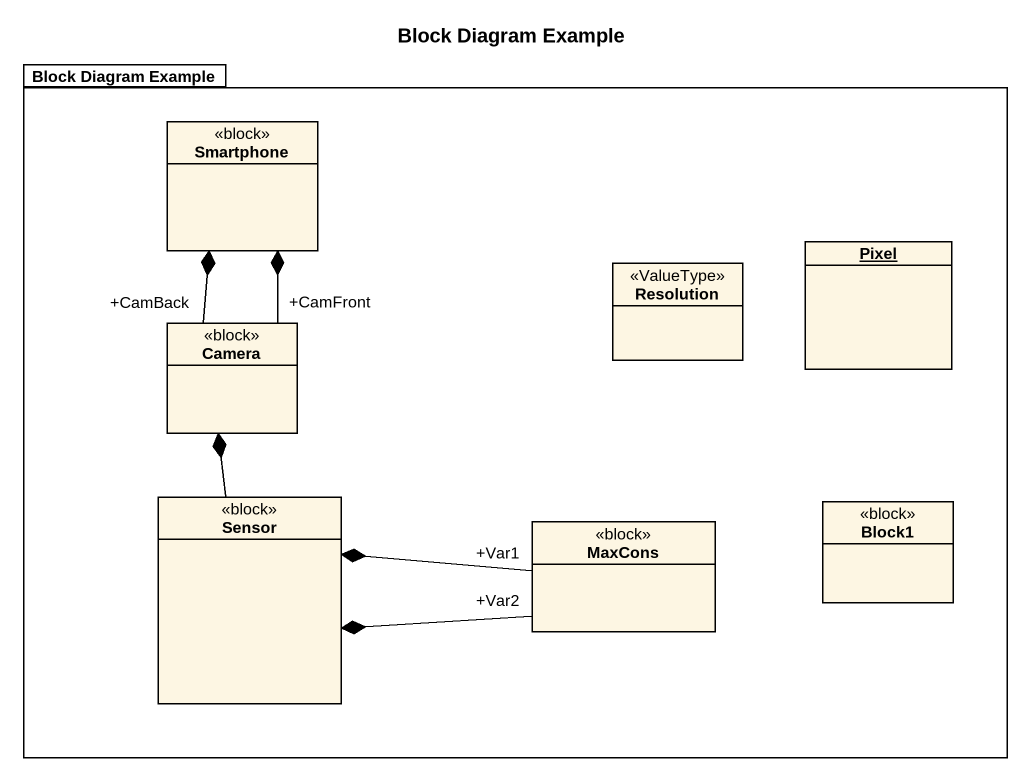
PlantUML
@startuml
title Block Diagram Example
hide circle
hide empty members
package "Block Diagram Example" as Block_Diagram_Example {
  class Smartphone <<block>>
  class Resolution <<ValueType>>
  object Pixel
  class Camera <<block>>
  class Sensor <<block>>
  class MaxCons <<block>>
  class Block1 <<block>>
}
Camera "+CamFront" -up-* Smartphone
Camera "+CamBack" -up-* Smartphone
Sensor -up-* Camera
MaxCons "+Var1" -left-* Sensor
MaxCons "+Var2" -left-* Sensor
@enduml
